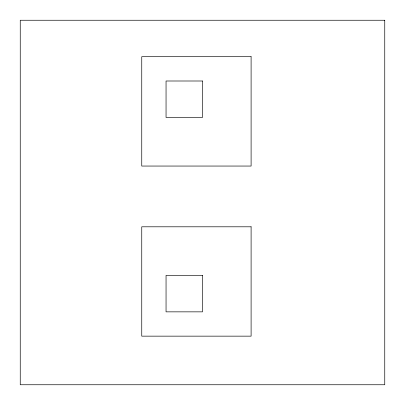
<?xml version="1.0" encoding="UTF-8"?>
<svg xmlns="http://www.w3.org/2000/svg" width="405" height="405" viewBox="0 0 405 405"><rect width="100%" height="100%" fill="white"/><g stroke="black" fill="none" stroke-linecap="round" stroke-linejoin="round"><path stroke-width="0.61" d="M384.75 20.25L20.25 20.25L20.25 384.75L384.75 384.75L384.75 20.25M251.1 56.7L141.75 56.7L141.75 166.05L251.1 166.05L251.1 56.7M202.5 81L166.05 81L166.05 117.45L202.5 117.45L202.5 81M251.1 226.8L141.75 226.8L141.75 336.15L251.1 336.15L251.1 226.8M202.5 275.4L166.05 275.4L166.05 311.85L202.5 311.85L202.5 275.4"/></g></svg>
